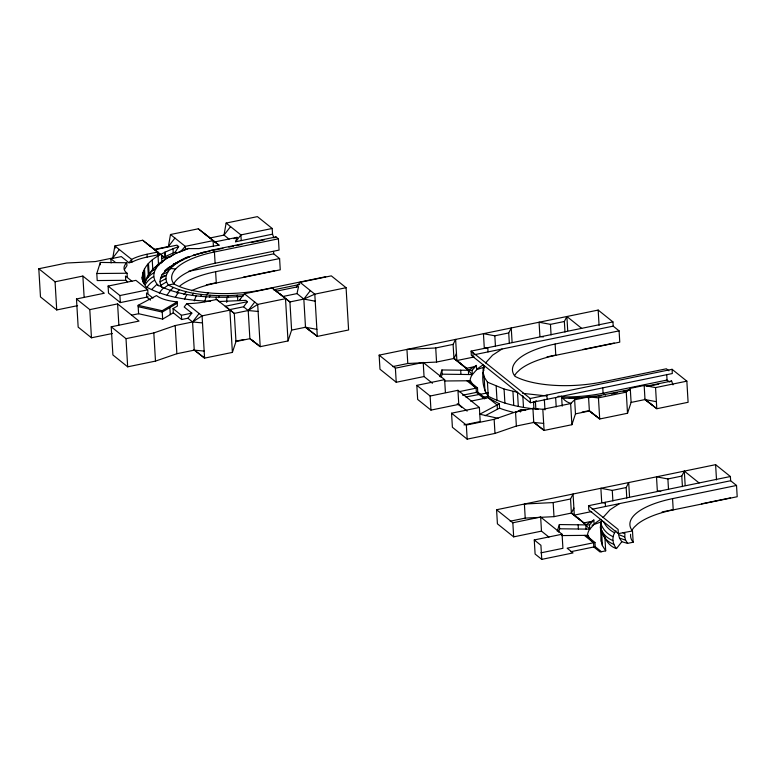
<?xml version="1.0" encoding="UTF-8"?>
<svg xmlns="http://www.w3.org/2000/svg" width="776" height="776" viewBox="0 0 776 776"><rect width="100%" height="100%" fill="white"/><g stroke="black" fill="none" stroke-linecap="round" stroke-linejoin="round"><path stroke-width="1.16" d="M226.689 302.368L226.912 297.295L242.995 296.374M532.782 408.758C517.437 406.857 502.053 403.452 488.259 396.255C481.964 387.757 481.721 375.526 484.243 365.671L484.379 368.018M561.766 535.576L587.927 535.343L590.74 540.106L593.553 542.754L593.805 546.983L600.071 552.008L605.697 550.844L602.399 545.577L601.245 541.299L601.526 536.924M632.062 530.183A70.199 25.385 -3.4 0 1 634.293 527.117L637.474 524.13A70.199 25.385 -3.4 0 1 673.228 509.9L737.2 496.727L736.531 485.466L672.559 498.628A70.199 25.385 -3.4 0 0 632.488 530.959L633.158 542.22L627.6 543.365L621.799 541.735L616.503 548.564C612.099 543.666 611.575 535.906 615.969 530.842M627.6 543.365L625.621 540.212L624.738 536.943L624.952 533.597L622.885 532.705M227.969 297.703L228.105 295.695L244.149 294.705M578.954 398.534L579.003 397.884L598.296 395.828M142.212 279.554C141.61 260.455 163.949 252.355 178.655 246.545L176.928 245.158L154.676 249.736L158.217 252.433M158.469 285.801C141.62 267.196 175.182 252.704 188.995 248.32M161.767 287.168C158.799 282.212 159.061 275.926 166.297 275.354C170.002 265.46 180.595 260.746 189.606 256.749C187.123 254.809 150.942 278.516 170.225 268.738M228.105 295.695C207.861 295.724 186.618 294.482 168.295 285.054L166.578 281.911L165.909 278.662L166.297 275.354L160.438 278.39L162.048 274.685L167.742 272.036M124.412 269.611L126.944 265.586L126.779 262.763L100.327 262.433L96.796 273.511L97.213 280.553L125.731 280.301L127.574 281.775M77.59 305.657L56.735 309.954L40.478 296.917L38.8 268.748L66.61 263.025L95.38 261.57L112.763 257.991L114.867 245.963L142.677 240.24L158.178 252.365M147.12 243.79L154.482 249.406L168.392 246.545L170.497 234.517L198.307 228.794L216.048 242.713M174.028 283.24A70.412 25.462 -3.4 0 1 215.107 263.258L279.079 250.095L278.409 238.824L276.043 236.932L273.85 237.854L272.531 234.158L272.192 228.474L257.409 216.63L226.117 223.071L224.021 235.099L229.114 239.173M218.589 297.693L219.016 295.675M240.308 299.856L240.55 298.731M146.043 279.515L145.296 282.639L144.462 268.554M283.085 296.451L296.995 293.59L298.556 286.616L276.305 291.204L289.923 301.932L291.601 330.11L288.022 340.945L260.202 346.678L249.882 338.695L248.204 310.526L254.741 302.048M439.798 376.602L441.922 369.968L472.08 370.336L476.406 365.418L476.658 369.648L484.466 367.019M441.117 377.514L442.175 374.187L441.922 369.968M557.246 531.201L559.36 524.557L589.517 524.935L593.844 520.017L594.096 524.246M558.555 532.103L559.612 528.786L559.36 524.557M272.531 234.158L235.623 241.753L237.087 237.34L214.836 241.918L219.036 245.167L199.005 248.592L188.18 248.621L186.376 249.339M199.112 313.494L192.574 321.972L194.252 350.141L204.583 358.124L232.393 352.401L235.972 341.556L234.294 313.388L225.205 306.277L247.457 301.699L245.779 300.351L218.793 301.524M463.98 424.909L480.208 421.562L479.374 407.478L451.554 413.201L466.337 425.054L494.147 419.331L515.536 411.949L532.918 408.37L533.752 422.454L544.083 430.438L571.893 424.714L575.472 413.87L574.638 399.785L588.538 396.924L598.451 397.865L626.261 392.132L630.257 388.339L644.167 385.478L655.555 387.593L686.847 381.161L688.099 402.288L656.806 408.729L645.002 399.562L644.167 385.478M588.538 396.924L589.382 411.008L599.702 418.991L627.522 413.269L631.101 402.424L630.257 388.339M209.442 297.266L210.141 295.268M601.681 520.269L600.682 522.84L600.411 527.214L601.245 541.299M200.654 296.432L201.624 294.453M442.175 374.187L472.332 374.565L466.269 368.358L453.941 358.473L453.106 344.389L455.628 339.403L456.88 360.53L467.472 369.027M456.463 353.487L453.941 358.473L436.558 362.053L407.788 363.507L392.724 366.611M509.357 343.506L508.726 332.943L511.248 327.957L512.082 342.041M564.986 332.06L564.356 321.497L566.878 316.511L581.66 328.355M559.612 528.786L589.77 529.154L583.707 522.956L571.378 513.072L570.544 498.987L573.066 494.002L574.318 515.128L584.92 523.625M573.9 508.086L571.378 513.072L553.996 516.651L525.226 518.106L510.162 521.21M626.795 498.105L626.174 487.541L628.696 482.556L629.53 496.64M682.424 486.649L681.794 476.086L684.316 471.1L699.098 482.953M161.883 261.648L161.505 255.159L164.027 257.06L175.298 252.074L178.655 246.545M192.361 295.19L193.583 293.26M485.582 362.964L492.566 355.185L502.014 349.025M603.02 517.553L610.004 509.783L619.452 503.624M112.763 257.991L119.3 249.523M129.01 262.792L131.629 259.397A37.84 13.687 -3.4 0 1 147.033 254.237L157.46 252.084L160.409 254.334L147.197 257.05A37.84 13.687 -3.4 0 0 131.794 262.22L129.01 262.792L121.308 256.604L110.871 258.757L111.123 262.977M168.392 246.545L174.93 238.067M180.41 251.841L185.27 246.361L213.09 240.638L219.036 245.167M230.559 226.621L224.021 235.099L210.112 237.96L202.74 232.344M219.53 301.728L216.582 299.478L206.154 301.631A37.84 13.687 -3.4 0 1 186.783 303.62L184.174 307.005L191.837 313.145L187.908 318.228L181.652 319.518L173.31 312.825L173.058 308.605L177.403 306.035L177.161 301.864A37.84 13.687 -3.4 0 1 156.519 295.578L138.099 305.327L138.594 313.727L162.659 319.111L173.31 312.825M235.623 241.753L240.899 234.915L272.192 228.474M239.202 300.477L244.391 293.755L272.201 288.032L278.031 292.465L276.305 291.204M229.628 309.643L243.538 306.782L247.457 301.699M296.335 287.091L300.021 282.309L331.313 275.868L346.086 287.712L348.599 329.975L317.306 336.406L305.501 327.249L303.833 299.07L310.361 290.602M183.931 294.531L186.124 291.698M151.64 289.496L156.752 284.52C178.17 295.821 203.137 297.344 226.912 297.295M176.569 292.833L179.363 289.787M206.27 294.899L208.414 292.833M588.732 397.05L587.985 397.758L590.206 397.477M532.918 408.37L542.822 409.311L570.641 403.588L574.638 399.785M170.293 290.496L173.387 287.566M169.963 257.04L173.94 254.373M163.697 288.352L168.295 285.054L173.863 283.909A70.412 25.462 -3.4 0 1 214.438 251.987L278.409 238.824M534.383 401.92L536.332 400.707M476.406 365.418L468.365 370.288L468.617 374.517M593.844 520.017L585.812 524.886L586.064 529.116M138.099 305.327L162.165 310.72L177.161 301.864M177.238 303.212L162.242 312.068L138.176 306.685M515.827 412.512L520.948 409.485L525.624 410.165M160.758 285.325L166.578 281.911M178.781 252.433L181.041 251.211M160.031 281.824L165.909 278.662M513.072 412.192A79.317 28.683 -3.4 0 1 501.141 408.739L499.579 408.089L499.327 403.86L479.772 414.209L498.105 418.312M485.136 415.732L499.579 408.089M591.972 525.245L601.904 521.617M672.986 384.867L671.609 381.016L669.416 381.947L667.05 380.046L666.72 374.41M233.886 238.668L237.087 237.34M173.698 265.518L168.47 267.671L162.048 274.685M181.448 251.327L185.474 249.707L185.27 246.361L170.497 234.517M209.491 251.123L211.208 250.435M178.131 262.424L173.242 264.325L183.456 259.485M204.01 252.016L192.991 255.508L212.071 250.095L276.043 236.932M196.483 254.247L185.6 258.214M38.8 268.748L55.057 281.785L82.867 276.062L104.304 293.241L76.484 298.964L89.793 309.624L117.603 303.901L139.03 321.08L111.22 326.803L126.003 338.656L153.813 332.933L175.192 325.551L192.574 321.972L202.487 322.913M111.22 326.803L112.898 354.971L127.671 366.825L155.491 361.102L176.87 353.72L194.252 350.141L204.156 351.082M451.554 413.201L452.398 427.285L467.171 439.138L494.991 433.415L516.37 426.034L533.752 422.454L543.656 423.395M208.599 251.317L201.12 253.121M161.689 258.35L171.428 256.342M213.429 250.289L222.906 248.339M228.833 247.117L233.576 246.147M235.943 245.653L241.869 244.44M251.346 242.49L264.373 239.803M148.158 296.868L120.338 302.591L108.514 293.115L108.097 286.072L135.916 280.349L147.731 289.826L147.944 293.347M188.529 271.358L273.695 253.83L279.593 258.553L280.262 269.815L216.291 282.988A70.199 25.385 -3.4 0 0 191.391 290.748M179.857 285.956A70.199 25.385 -3.4 0 1 215.621 271.716L279.593 258.553M108.097 286.072L119.921 295.549L147.731 289.826M206.329 284.802L215.602 282.891M243.412 277.168L274.704 270.727M131.639 315.153L138.594 313.727M325.697 276.741L261.735 289.904A70.199 25.385 -3.4 0 1 212.323 293.202L204.505 292.474A70.199 25.385 -3.4 0 1 173.863 283.909M273.569 289.846L299.633 284.482M173.058 308.605L181.4 315.298L191.837 313.145M76.484 298.964L78.163 327.132L91.461 337.793L112.326 333.505M346.086 287.712L314.794 294.152L303.833 299.07L289.923 301.932L272.201 288.032M235.584 341.217L243.78 339.529M235.972 341.556L249.882 338.695L257.244 344.301M291.601 330.11L305.501 327.249L316.889 329.363M432.426 383.266L424.045 376.544L396.235 382.267L379.978 369.23L379.134 355.146L598.17 310.07L612.943 321.914L613.195 326.143L619.093 330.867L619.762 342.138L555.791 355.301A70.199 25.385 -3.4 0 0 520.027 369.531L516.845 372.529A70.199 25.385 -3.4 0 0 514.624 375.584M407.788 363.507L406.954 349.423L435.724 347.968L453.106 344.389M486.552 348.191L484.272 347.764L483.438 333.68L494.826 335.804L508.726 332.943M543.316 336.959L539.902 336.318L539.068 322.234L550.456 324.358L564.356 321.497M471.1 351.111L530.221 398.505L672.064 369.308L672.317 373.537L530.464 402.725L471.352 355.34L471.1 351.111L612.943 321.914M379.134 355.146L395.391 368.183L423.211 362.46L444.638 379.639L445.405 392.549M474.689 354.651L613.195 326.143M474.262 356.96L456.88 360.53L453.941 358.473L461.313 364.089M668.922 370.821L666.38 368.784L602.418 381.947A70.412 25.462 -3.4 0 1 515.051 376.36A70.199 25.385 -3.4 0 1 555.121 344.03L619.093 330.867M466.269 368.358L473.224 366.932M546.983 356.882L555.102 355.204M582.912 349.481L614.204 343.04M467.162 411.105L458.781 404.383L430.961 410.106L417.663 399.446L416.828 385.362L444.638 379.639M416.828 385.362L430.127 396.022L457.937 390.299L479.374 407.478M458.878 391.705L477.502 387.874L477.754 392.103L485.873 398.612M462.583 395.226L477.754 392.103M482.633 397.409L488.259 396.255L487.425 382.17L484.127 376.894L482.963 372.616M470.702 401.182L487.939 397.642L499.327 403.86M667.05 380.046L603.088 393.219A70.412 25.462 -3.4 0 1 562.299 396.895M630.151 389.552L598.286 395.808M646.738 386.138L671.609 381.016M611.372 393.888L617.298 392.675M623.215 391.453L629.142 390.231M649.279 386.089L658.756 384.139M582.107 412.085L587.965 410.873M575.472 413.87L589.382 411.008L596.754 416.615M631.101 402.424L645.002 399.562L656.389 401.687M548.942 537.118L541.483 531.133L513.673 536.866L497.416 523.829L496.582 509.745L715.608 464.669L730.391 476.512L730.643 480.742L736.531 485.466M525.226 518.106L524.392 504.022L553.162 502.567L570.544 498.987M605.135 503.003L601.71 502.363L600.876 488.279L612.264 490.403L626.174 487.541M660.754 491.548L657.34 490.917L656.506 476.833L667.893 478.947L681.794 476.086M632.488 530.959L618.346 533.626L588.79 509.929L588.538 505.709L730.391 476.512M496.582 509.745L512.839 522.782L540.649 517.049L562.076 534.237L562.92 548.322L540.901 552.851M592.127 509.25L730.643 480.742M591.7 511.549L574.318 515.128L571.378 513.072L578.75 518.688M583.707 522.956L590.662 521.52M662.112 511.947L672.54 509.803M701.514 503.837L730.488 497.882M601.458 551.717L595.192 546.692L594.95 542.472L567.13 548.195L573.047 552.929L541.755 559.37L535.101 554.045L534.266 539.96L562.076 534.237M570.826 551.707L595.192 546.692M465.862 396.982L488.414 392.753M599.004 396.235L601.158 395.857M594.639 396.895L596.86 396.614M569.235 398.311L579.003 397.884L561.97 398.33M96.796 273.511L127.041 273.239L127.254 276.76M444.328 380.987L470.489 380.744L473.302 385.507L476.115 388.165L476.367 392.384L484.486 398.893M557.983 396.323L561.591 396.323C563.551 399.96 567.13 402.55 571.165 403.433M546.42 395.925L522.665 393.354M210.548 301.36C188.413 300.37 165.56 297.48 145.82 286.703L142.939 281.436L142.066 277.207M521.181 410.902L518.834 410.746L520.56 411.969M170.477 268.506L175.667 268.952M538.137 409.301L533.946 408.913L533.519 401.871M258.117 311.457L248.204 310.526L234.294 313.388L216.582 299.478M315.221 301.195L303.833 299.07L296.995 293.59M487.425 382.17L504.07 389.019L517.476 392.307L518.31 406.401M624.738 536.943L618.53 534.518L619.49 538.049L625.621 540.212M616.503 548.564C606.977 545.877 603.612 535.333 600.411 527.214L601.555 530.299A22.058 20.554 -5.8 0 0 612.836 540.542M214.836 241.918L215.582 242.442M645.002 399.562L652.373 405.169M458.558 362.179L467.259 368.978M575.996 516.777L580.419 520.143M305.501 327.249L311.952 332.157L305.346 326.822M161.505 255.159L164.832 257.7L164.027 257.06M672.064 369.308L686.847 381.161M644.856 399.136L656.806 408.729L655.555 387.593M605.445 395.11L603.088 393.219L602.748 387.583M589.226 410.591L599.702 418.991L598.451 397.865M533.296 421.795L544.083 430.438L542.822 409.311M468.636 380.764L477.502 387.874M466.91 380.783L476.115 388.165M487.939 397.642L497.144 405.024L497.397 409.243M588.538 505.709L618.103 529.407L618.346 533.626M457.219 403.656L461.769 407.303M226.117 223.071L240.899 234.915L241.239 240.599M300.021 282.309L314.794 294.152L317.306 336.406L312.873 332.855M586.074 535.362L594.95 542.472M584.347 535.372L593.553 542.754M279.573 293.638L282.212 295.753M198.307 228.794L213.09 240.638L213.429 246.322M212.071 250.095L214.438 251.987L215.107 263.258M244.391 293.755L257.69 304.415L260.202 346.678L251.608 339.781M175.298 252.074L176.812 253.296M243.538 306.782L248.204 310.526L257.69 304.415L285.51 298.692L288.022 340.945M534.266 539.96L540.92 545.285L541.755 559.37M226.398 307.053L228.018 308.353M142.677 240.24L160.409 254.334M186.783 303.62L202.07 315.871L204.583 358.124L193.787 349.472M187.908 318.228L192.574 321.972L202.07 315.871L229.88 310.148L232.393 352.401M110.871 258.757L115.537 262.492M131.93 281.232L125.479 276.072L125.731 280.301M152.959 298.091L146.509 292.93L146.761 297.15L150.447 300.108M619.49 538.049L621.799 541.735M602.322 533.519L601.565 531.492L602.399 545.577M484.011 370.327L483.244 368.241L483.458 371.762M237.291 295.297L237.446 297.295M237.543 296.839L237.786 300.079M715.608 464.669L716.51 479.927M684.316 471.1L685.15 485.194M672.559 498.628L673.228 509.9M667.893 478.947L668.514 489.52M626.261 392.132L627.522 413.269M612.264 490.403L612.894 500.966M598.17 310.07L599.072 325.328M605.231 502.276L605.474 506.495M604.863 536.759L605.697 550.844M601.031 528.708L600.682 522.84L601.827 525.963A22.058 20.448 12.8 0 0 613.079 536.672M589.517 524.935L589.77 529.154M587.927 535.343L588.053 537.458M566.878 316.511L567.712 330.595M578.139 524.789L578.392 529.019M570.641 403.588L571.893 424.714M561.591 396.323L562.173 406.188M555.121 344.03L555.791 355.301M555.645 397.506L556.208 406.896M550.456 324.358L551.076 334.922M546.905 395.071L547.158 399.291M553.162 502.567L553.996 516.651M544.335 399.349L544.965 409.912M535.44 402.046L535.857 409.088M540.649 517.049L541.483 531.133M530.221 398.505L530.464 402.725M522.801 395.702L523.499 407.439M515.536 411.949L516.37 426.034M512.936 391.405L513.78 405.489M512.839 522.782L513.673 536.866M504.07 389.019L504.904 403.103M494.826 335.804L495.457 346.368M496.174 386.225L497.009 400.309M494.147 419.331L494.991 433.415M487.784 347.677L488.036 351.906M484.127 376.894L484.961 390.978M483.594 374.11L483.807 377.631M472.933 352.585L473.185 356.805M472.08 370.336L472.332 374.565M466.337 425.054L467.171 439.138M460.692 370.2L460.944 374.42M457.937 390.299L458.781 404.383M435.724 347.968L436.558 362.053M430.127 396.022L430.961 410.106M423.211 362.46L424.045 376.544M395.391 368.183L396.235 382.267M273.55 251.414L273.695 253.83M215.621 271.716L216.291 282.988M181.4 315.298L181.652 319.518M172.99 248.601L173.232 252.83M175.192 325.551L176.87 353.72M169.866 307.568L170.284 314.61M164.968 252.171L165.22 256.4M164.939 252.19L165.191 256.42M162.165 310.72L162.659 319.111M158.023 256.012L158.576 265.402M157.46 252.084L157.625 254.906M152.232 260.057L152.862 270.62M153.813 332.933L155.491 361.102M148.488 263.52L149.186 275.257M147.033 254.237L147.197 257.05M147.692 264.257L148.459 277.168M143.453 270.863L144.22 283.774M142.58 272.89L143.133 282.28M131.794 262.22L131.629 259.397L114.867 245.963L115.003 248.31M126.003 338.656L127.671 366.825M119.921 295.549L120.338 302.591M117.603 303.901L118.854 325.028M100.327 262.433L100.473 264.781M89.793 309.624L91.461 337.793M82.867 276.062L84.128 297.189M55.057 281.785L56.735 309.954M146.043 279.515A22.048 19.972 30.7 0 1 155.782 268.874M149.671 274.132A22.048 19.264 42.5 0 1 158.644 265.072M155.161 267.924A22.048 18.294 51.4 0 1 162.669 261.357M161.35 263.054A22.048 17.082 58.2 0 1 167.791 257.768M194.31 300.816A22.058 9.234 -83.1 0 1 196.27 295.869M204.728 301.806A22.058 6.974 -86 0 1 206.125 296.801M144.181 283.812A22.048 20.409 15.5 0 1 154.114 272.715M145.267 284.608A22.048 20.564 -2.4 0 1 153.658 276.537M215.99 299.4A22.058 4.607 -88.6 0 1 216.388 297.286M159.255 293.241A22.058 16.665 -66.8 0 1 163.59 287.886M167.102 295.113A22.058 15.103 -72 0 1 170.497 290.466M184.484 299.352A22.058 11.359 -79.9 0 1 186.958 294.482M175.366 297.45A22.058 13.328 -76.3 0 1 178.325 292.678M146.615 287.886A22.048 20.438 -20.5 0 1 154.434 280.291M127.041 273.239A37.84 13.687 -3.4 0 1 126.779 262.763M470.043 381.113A79.501 28.751 -3.4 0 1 471.924 375.118L477.104 369.211A79.501 28.751 -3.4 0 1 483.487 364.72M633.158 542.22A70.199 25.385 -3.4 0 1 630.636 534.295M587.481 535.712A79.501 28.751 -3.4 0 1 589.362 529.707L594.542 523.8A79.501 28.751 -3.4 0 1 600.925 519.319M613.855 544.325A22.058 20.37 -24 0 1 602.7 534.538M614.592 532.773A22.058 20.05 28.8 0 1 603.524 521.598"/></g></svg>
